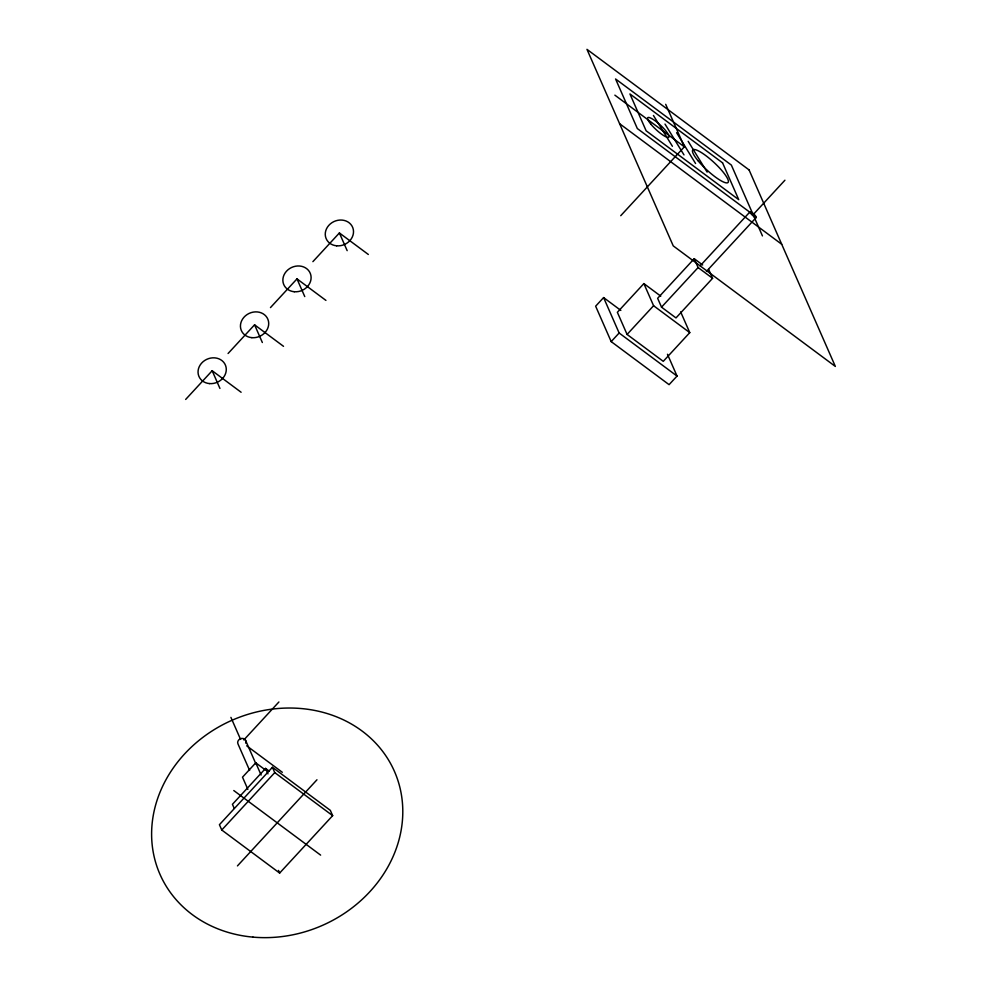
<?xml version="1.0" encoding="UTF-8"?>
<svg xmlns="http://www.w3.org/2000/svg" width="987" height="987" viewBox="0 0 987 987"><rect width="100%" height="100%" fill="white"/><g stroke="black" fill="none" stroke-linecap="round" stroke-linejoin="round"><path stroke-width="1.48" d="M185.667 399.439L212.168 370.73L241.112 392.258M228.071 353.506L254.572 324.809L283.528 346.326M270.475 307.586L296.988 278.877L325.932 300.406M312.891 261.654L339.392 232.957L368.336 254.473M620.737 215.697L684.349 146.816L665.694 104.314M620.835 310.411L603.6 297.58L595.642 306.192L611.187 341.613L669.087 384.659L677.033 376.059L667.471 354.259M660.759 296.149L643.869 283.59L617.368 312.299L627.078 334.433L663.264 361.341L689.765 332.631L680.66 311.892M611.187 341.613L619.133 333.001L603.6 297.58M243.851 739.929L278.902 701.979M702.658 264.972L694.219 258.693L657.638 298.308L661.524 307.154L675.996 317.925L712.577 278.309L708.691 269.463M627.078 334.433L653.579 305.723L643.869 283.59M661.524 307.154L698.105 267.551L694.219 258.693M700.178 265.811L749.997 211.86M784.924 180.214L753.118 214.66L637.331 128.544L615.567 78.972L731.355 165.076L762.445 235.905M706.421 271.413L756.239 217.461M265.417 769.996L255.769 762.828L242.506 777.176L247.873 789.39M269.192 771.118L265.577 768.417L232.438 804.306L234.24 808.39M272.424 767.294L219.422 824.7L221.754 830.005L279.642 873.063L332.656 815.657L330.324 810.352L272.424 767.294L274.756 772.599L332.656 815.657M221.754 830.005L274.756 772.599M237.448 865.895L316.963 779.779M614.864 95.147L684.349 146.816M619.614 123.708L781.716 244.27M698.105 267.551L712.577 278.309M653.579 305.723L689.765 332.631M619.133 333.001L677.033 376.059M246.701 745.814L282.319 772.303M233.783 790.538L320.627 855.124M688.161 141.301L707.148 172.12M676.588 132.69L695.576 163.509M665.004 124.078L683.991 154.897M653.431 115.467L672.418 146.286M339.392 232.957L347.165 250.661M296.988 278.877L304.761 296.581M254.572 324.809L262.345 342.514M212.168 370.73L219.941 388.434M265.577 768.417L267.958 773.87M255.769 762.828L261.123 775.042M245.529 740.25L255.88 763.827M230.909 717.376L240.581 739.411M249.625 770.44L238.052 744.087A4.207 3.677 -23.7 0 1 241.605 738.436A4.207 3.677 -23.7 0 1 245.664 743.1M278.482 870.411L279.642 873.063M749.071 169.912L586.969 49.35L673.245 245.886L835.347 366.436L749.071 169.912M722.57 162.843L629.94 93.95L646.115 130.778L738.745 199.67L722.57 162.843M336.666 245.812A14.398 12.609 -23.7 0 0 352.754 227.59A14.398 12.609 -23.7 0 0 328.745 225.443A14.398 12.609 -23.7 0 0 336.666 245.812M294.262 291.733A14.398 12.609 -23.7 0 0 310.35 273.522A14.398 12.609 -23.7 0 0 286.341 271.376A14.398 12.609 -23.7 0 0 294.262 291.733M251.845 337.665A14.398 12.609 -23.7 0 0 267.946 319.443A14.398 12.609 -23.7 0 0 243.925 317.296A14.398 12.609 -23.7 0 0 251.845 337.665M209.441 383.585A14.398 12.609 -23.7 0 0 225.529 365.375A14.398 12.609 -23.7 0 0 201.521 363.228A14.398 12.609 -23.7 0 0 209.441 383.585M750.391 212.958A4.207 0.901 42.7 0 0 755.845 217.572A4.207 0.901 42.7 0 0 753.118 213.439A4.207 0.901 42.7 0 0 750.391 212.958M650.852 124.14A14.398 3.109 42.7 0 0 668.779 137.292A14.398 3.109 42.7 0 0 655.245 120.883A14.398 3.109 42.7 0 0 650.852 124.14M697.994 160.684A24.009 5.182 42.7 0 0 727.875 182.62A24.009 5.182 42.7 0 0 705.323 155.255A24.009 5.182 42.7 0 0 697.994 160.684M252.993 937.119A128.039 112.086 -23.7 0 0 396.034 775.227A128.039 112.086 -23.7 0 0 182.583 756.153A128.039 112.086 -23.7 0 0 252.993 937.119"/></g></svg>
